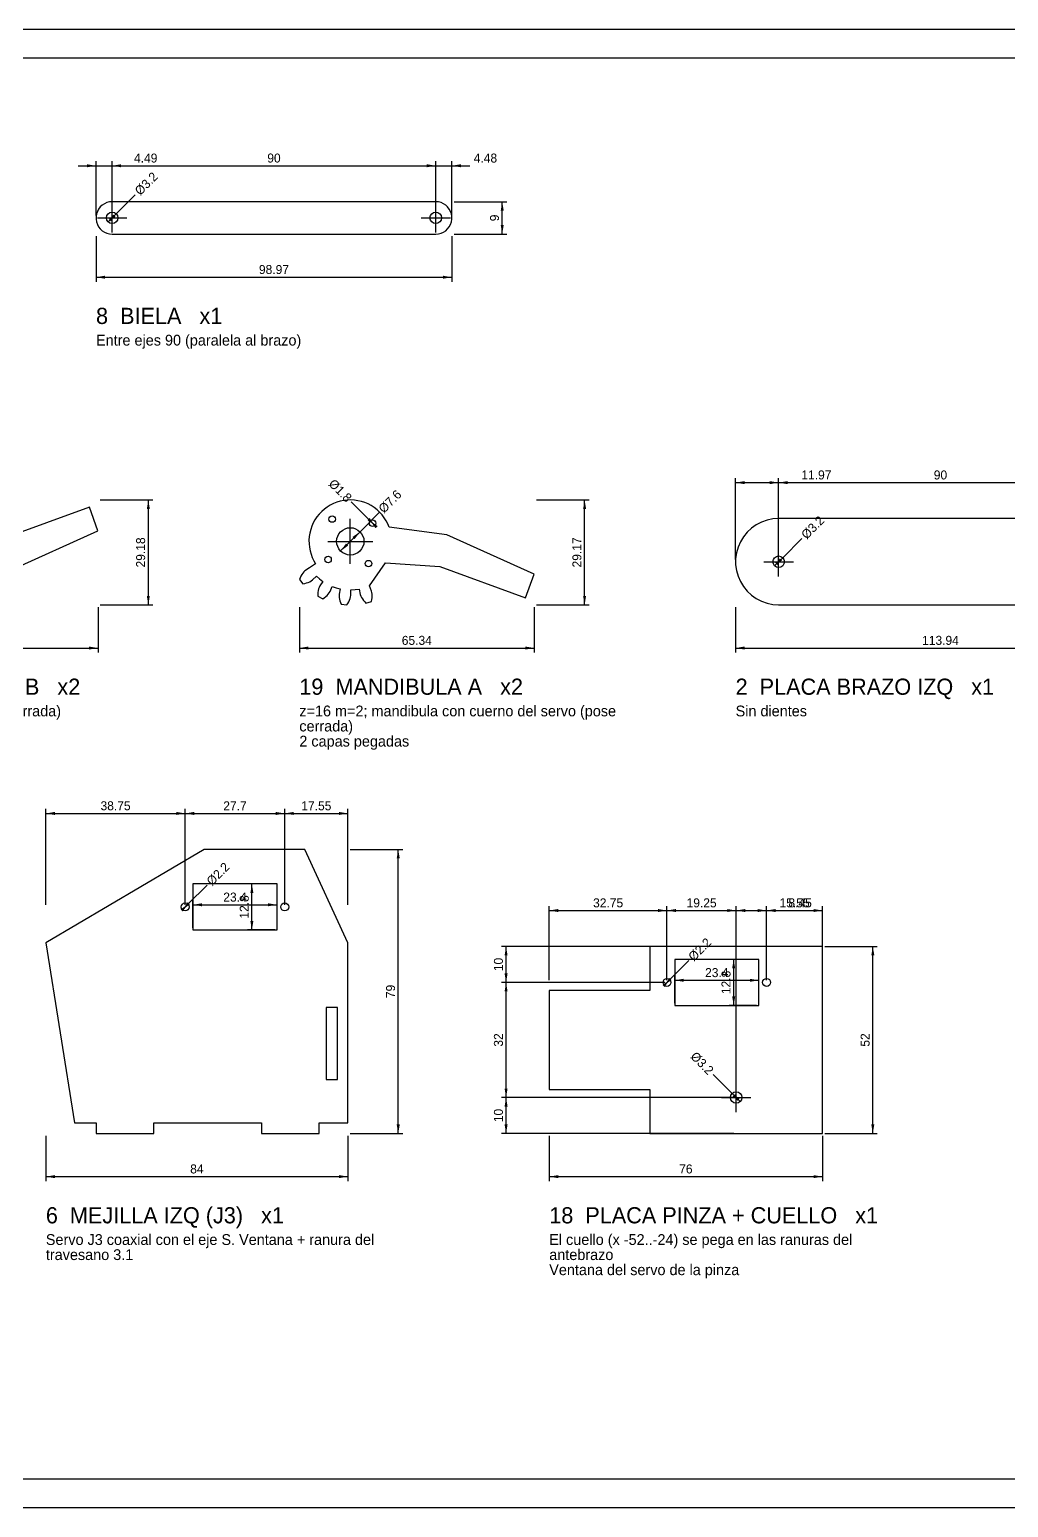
# Model space of a CAD drawing. Header units: millimetres. Extents: x 0 to 800, y 0 to 411.
# Drawn here: x 181.5 to 453.7, y 0 to 411 of the extents above; entities that cross this region are included whole.
import ezdxf

# ---------------------------------------------------------------- set-up
doc = ezdxf.new("R2010")
doc.units = ezdxf.units.MM
doc.linetypes.add('CENTER', pattern=[25, 16, -3, 3, -3])
for name, color, linetype in [('CONTORNO', 7, 'Continuous'), ('COTAS', 4, 'Continuous'), ('EJES', 1, 'CENTER'), ('MARCO', 7, 'Continuous'), ('TEXTO', 3, 'Continuous')]:
    doc.layers.add(name, color=color, linetype=linetype)
doc.dimstyles.new('ESC1_0', dxfattribs={"dimtxt": 2.5, "dimasz": 2.5, "dimexe": 1.25, "dimexo": 0.625, "dimtad": 1, "dimdsep": 46, "dimtxsty": 'Standard', "dimcen": 2.5, "dimadec": 0, "dimazin": 0, "dimtfac": 1, "dimtdec": 4, "dimtmove": 0, "dimatfit": 3, "dimfxl": 1, "dimtzin": 0, "dimarcsym": 0})

# ---------------------------------------------------------------- blocks, each defined once
blk = doc.blocks.new('*D7')
at = {"layer": 'COTAS', "color": 0}
for p, q in [((377.84, 250.38), (377.84, 237.75)), ((491.78, 250.38), (491.78, 237.75)), ((377.84, 239), (491.78, 239))]:
    blk.add_line(p, q, dxfattribs=at)
for points in [[(377.84, 239), (380.34, 238.58), (380.34, 239.42)], [(491.78, 239), (489.28, 239.42), (489.28, 238.58)]]:
    blk.add_solid(points, dxfattribs=at)
at = {"layer": 'COTAS', "color": 0, "insert": (434.81, 241.12), "char_height": 2.5, "attachment_point": 5}
blk.add_mtext('113.94', dxfattribs=at)
blk = doc.blocks.new('*D9')
at = {"layer": 'COTAS', "color": 0}
for p, q in [((377.84, 263.62), (377.84, 286.25)), ((377.84, 285), (389.81, 285)), ((389.81, 263.62), (389.81, 286.25)), ((389.81, 285), (394.81, 285))]:
    blk.add_line(p, q, dxfattribs=at)
for points in [[(377.84, 285), (380.34, 284.58), (380.34, 285.42)], [(389.81, 285), (387.31, 285.42), (387.31, 284.58)]]:
    blk.add_solid(points, dxfattribs=at)
at = {"layer": 'COTAS', "color": 0, "insert": (400.31, 287.12), "char_height": 2.5, "attachment_point": 5}
blk.add_mtext('11.97', dxfattribs=at)
blk = doc.blocks.new('*D10')
at = {"layer": 'COTAS', "color": 0}
for p, q in [((389.81, 263.62), (389.81, 286.25)), ((389.81, 285), (479.81, 285)), ((479.81, 263.62), (479.81, 286.25))]:
    blk.add_line(p, q, dxfattribs=at)
for points in [[(389.81, 285), (392.31, 284.58), (392.31, 285.42)], [(479.81, 285), (477.31, 285.42), (477.31, 284.58)]]:
    blk.add_solid(points, dxfattribs=at)
at = {"layer": 'COTAS', "color": 0, "insert": (434.81, 287.12), "char_height": 2.5, "attachment_point": 5}
blk.add_mtext('90', dxfattribs=at)
blk = doc.blocks.new('*D12')
at = {"layer": 'COTAS', "color": 0}
for p, q in [((390.94, 264.13), (396.24, 269.43)), ((388.68, 261.87), (390.94, 264.13))]:
    blk.add_line(p, q, dxfattribs=at)
for points in [[(388.68, 261.87), (390.74, 263.34), (390.15, 263.93)], [(390.94, 264.13), (388.88, 262.66), (389.47, 262.07)]]:
    blk.add_solid(points, dxfattribs=at)
at = {"layer": 'COTAS', "color": 0, "insert": (399.31, 272.5), "char_height": 2.5, "attachment_point": 5, "rotation": 45}
blk.add_mtext('%%c3.2', dxfattribs=at)
blk = doc.blocks.new('*D34')
at = {"layer": 'COTAS', "color": 0}
for p, q in [((186, 103.38), (186, 90.75)), ((270, 103.38), (270, 90.75)), ((186, 92), (270, 92))]:
    blk.add_line(p, q, dxfattribs=at)
for points in [[(186, 92), (188.5, 91.58), (188.5, 92.42)], [(270, 92), (267.5, 92.42), (267.5, 91.58)]]:
    blk.add_solid(points, dxfattribs=at)
at = {"layer": 'COTAS', "color": 0, "insert": (228, 94.12), "char_height": 2.5, "attachment_point": 5}
blk.add_mtext('84', dxfattribs=at)
blk = doc.blocks.new('*D35')
at = {"layer": 'COTAS', "color": 0}
for p, q in [((270.62, 183), (285.25, 183)), ((284, 104), (284, 183)), ((270.62, 104), (285.25, 104))]:
    blk.add_line(p, q, dxfattribs=at)
for points in [[(284, 183), (283.58, 180.5), (284.42, 180.5)], [(284, 104), (284.42, 106.5), (283.58, 106.5)]]:
    blk.add_solid(points, dxfattribs=at)
at = {"layer": 'COTAS', "color": 0, "insert": (281.88, 143.5), "char_height": 2.5, "attachment_point": 5, "rotation": 90}
blk.add_mtext('79', dxfattribs=at)
blk = doc.blocks.new('*D36')
at = {"layer": 'COTAS', "color": 0}
for p, q in [((186, 167.62), (186, 194.25)), ((224.75, 167.62), (224.75, 194.25)), ((186, 193), (224.75, 193))]:
    blk.add_line(p, q, dxfattribs=at)
for points in [[(186, 193), (188.5, 192.58), (188.5, 193.42)], [(224.75, 193), (222.25, 193.42), (222.25, 192.58)]]:
    blk.add_solid(points, dxfattribs=at)
at = {"layer": 'COTAS', "color": 0, "insert": (205.38, 195.12), "char_height": 2.5, "attachment_point": 5}
blk.add_mtext('38.75', dxfattribs=at)
blk = doc.blocks.new('*D37')
at = {"layer": 'COTAS', "color": 0}
for p, q in [((224.75, 167.62), (224.75, 194.25)), ((252.45, 167.62), (252.45, 194.25)), ((224.75, 193), (252.45, 193))]:
    blk.add_line(p, q, dxfattribs=at)
for points in [[(224.75, 193), (227.25, 192.58), (227.25, 193.42)], [(252.45, 193), (249.95, 193.42), (249.95, 192.58)]]:
    blk.add_solid(points, dxfattribs=at)
at = {"layer": 'COTAS', "color": 0, "insert": (238.6, 195.12), "char_height": 2.5, "attachment_point": 5}
blk.add_mtext('27.7', dxfattribs=at)
blk = doc.blocks.new('*D38')
at = {"layer": 'COTAS', "color": 0}
for p, q in [((252.45, 167.62), (252.45, 194.25)), ((270, 167.62), (270, 194.25)), ((252.45, 193), (270, 193))]:
    blk.add_line(p, q, dxfattribs=at)
for points in [[(252.45, 193), (254.95, 192.58), (254.95, 193.42)], [(270, 193), (267.5, 193.42), (267.5, 192.58)]]:
    blk.add_solid(points, dxfattribs=at)
at = {"layer": 'COTAS', "color": 0, "insert": (261.23, 195.12), "char_height": 2.5, "attachment_point": 5}
blk.add_mtext('17.55', dxfattribs=at)
blk = doc.blocks.new('*D39')
at = {"layer": 'COTAS', "color": 0}
for p, q in [((225.53, 167.78), (230.83, 173.08)), ((223.97, 166.22), (225.53, 167.78))]:
    blk.add_line(p, q, dxfattribs=at)
for points in [[(225.53, 167.78), (223.47, 166.3), (224.05, 165.72)], [(223.97, 166.22), (226.03, 167.7), (225.45, 168.28)]]:
    blk.add_solid(points, dxfattribs=at)
at = {"layer": 'COTAS', "color": 0, "insert": (233.9, 176.15), "char_height": 2.5, "attachment_point": 5, "rotation": 45}
blk.add_mtext('%%c2.2', dxfattribs=at)
blk = doc.blocks.new('*D40')
at = {"layer": 'COTAS', "color": 0}
for p, q in [((226.9, 161.22), (226.9, 168.85)), ((250.3, 161.22), (250.3, 168.85)), ((226.9, 167.6), (250.3, 167.6))]:
    blk.add_line(p, q, dxfattribs=at)
for points in [[(226.9, 167.6), (229.4, 167.18), (229.4, 168.02)], [(250.3, 167.6), (247.8, 168.02), (247.8, 167.18)]]:
    blk.add_solid(points, dxfattribs=at)
at = {"layer": 'COTAS', "color": 0, "insert": (238.6, 169.72), "char_height": 2.5, "attachment_point": 5}
blk.add_mtext('23.4', dxfattribs=at)
blk = doc.blocks.new('*D41')
at = {"layer": 'COTAS', "color": 0}
for p, q in [((249.68, 173.4), (242.05, 173.4)), ((243.3, 160.6), (243.3, 173.4)), ((249.68, 160.6), (242.05, 160.6))]:
    blk.add_line(p, q, dxfattribs=at)
for points in [[(243.3, 173.4), (242.88, 170.9), (243.72, 170.9)], [(243.3, 160.6), (243.72, 163.1), (242.88, 163.1)]]:
    blk.add_solid(points, dxfattribs=at)
at = {"layer": 'COTAS', "color": 0, "insert": (241.18, 167), "char_height": 2.5, "attachment_point": 5, "rotation": 90}
blk.add_mtext('12.8', dxfattribs=at)
blk = doc.blocks.new('*D50')
at = {"layer": 'COTAS', "color": 0}
for p, q in [((199.95, 353.5), (199.95, 340.87)), ((298.92, 353.5), (298.92, 340.87)), ((199.95, 342.12), (298.92, 342.12))]:
    blk.add_line(p, q, dxfattribs=at)
for points in [[(199.95, 342.12), (202.45, 341.7), (202.45, 342.54)], [(298.92, 342.12), (296.42, 342.54), (296.42, 341.7)]]:
    blk.add_solid(points, dxfattribs=at)
at = {"layer": 'COTAS', "color": 0, "insert": (249.44, 344.25), "char_height": 2.5, "attachment_point": 5}
blk.add_mtext('98.97', dxfattribs=at)
blk = doc.blocks.new('*D51')
at = {"layer": 'COTAS', "color": 0}
for p, q in [((299.55, 363.12), (314.17, 363.12)), ((312.92, 354.12), (312.92, 363.12)), ((299.55, 354.12), (314.17, 354.12))]:
    blk.add_line(p, q, dxfattribs=at)
for points in [[(312.92, 363.12), (312.51, 360.62), (313.34, 360.62)], [(312.92, 354.12), (313.34, 356.62), (312.51, 356.62)]]:
    blk.add_solid(points, dxfattribs=at)
at = {"layer": 'COTAS', "color": 0, "insert": (310.8, 358.62), "char_height": 2.5, "attachment_point": 5, "rotation": 90}
blk.add_mtext('9', dxfattribs=at)
blk = doc.blocks.new('*D52')
at = {"layer": 'COTAS', "color": 0}
for p, q in [((199.95, 359.25), (199.95, 374.37)), ((204.44, 359.25), (204.44, 374.37)), ((194.95, 373.12), (199.95, 373.12)), ((199.95, 373.12), (204.44, 373.12)), ((204.44, 373.12), (209.44, 373.12))]:
    blk.add_line(p, q, dxfattribs=at)
for points in [[(199.95, 373.12), (197.45, 373.54), (197.45, 372.7)], [(204.44, 373.12), (206.94, 372.7), (206.94, 373.54)]]:
    blk.add_solid(points, dxfattribs=at)
at = {"layer": 'COTAS', "color": 0, "insert": (213.77, 375.25), "char_height": 2.5, "attachment_point": 5}
blk.add_mtext('4.49', dxfattribs=at)
blk = doc.blocks.new('*D53')
at = {"layer": 'COTAS', "color": 0}
for p, q in [((204.44, 359.25), (204.44, 374.37)), ((294.44, 359.25), (294.44, 374.37)), ((204.44, 373.12), (294.44, 373.12))]:
    blk.add_line(p, q, dxfattribs=at)
for points in [[(204.44, 373.12), (206.94, 372.7), (206.94, 373.54)], [(294.44, 373.12), (291.94, 373.54), (291.94, 372.7)]]:
    blk.add_solid(points, dxfattribs=at)
at = {"layer": 'COTAS', "color": 0, "insert": (249.44, 375.25), "char_height": 2.5, "attachment_point": 5}
blk.add_mtext('90', dxfattribs=at)
blk = doc.blocks.new('*D54')
at = {"layer": 'COTAS', "color": 0}
for p, q in [((294.44, 359.25), (294.44, 374.37)), ((298.92, 359.25), (298.92, 374.37)), ((289.44, 373.12), (294.44, 373.12)), ((294.44, 373.12), (298.92, 373.12)), ((298.92, 373.12), (303.92, 373.12))]:
    blk.add_line(p, q, dxfattribs=at)
for points in [[(294.44, 373.12), (291.94, 373.54), (291.94, 372.7)], [(298.92, 373.12), (301.42, 372.7), (301.42, 373.54)]]:
    blk.add_solid(points, dxfattribs=at)
at = {"layer": 'COTAS', "color": 0, "insert": (308.26, 375.25), "char_height": 2.5, "attachment_point": 5}
blk.add_mtext('4.48', dxfattribs=at)
blk = doc.blocks.new('*D55')
at = {"layer": 'COTAS', "color": 0}
for p, q in [((205.57, 359.75), (210.87, 365.06)), ((203.31, 357.49), (205.57, 359.75))]:
    blk.add_line(p, q, dxfattribs=at)
for points in [[(203.31, 357.49), (205.37, 358.96), (204.78, 359.55)], [(205.57, 359.75), (203.51, 358.28), (204.09, 357.69)]]:
    blk.add_solid(points, dxfattribs=at)
at = {"layer": 'COTAS', "color": 0, "insert": (213.94, 368.12), "char_height": 2.5, "attachment_point": 5, "rotation": 45}
blk.add_mtext('%%c3.2', dxfattribs=at)
blk = doc.blocks.new('*D69')
at = {"layer": 'COTAS', "color": 0}
for p, q in [((326, 103.38), (326, 90.75)), ((402, 103.38), (402, 90.75)), ((326, 92), (402, 92))]:
    blk.add_line(p, q, dxfattribs=at)
for points in [[(326, 92), (328.5, 91.58), (328.5, 92.42)], [(402, 92), (399.5, 92.42), (399.5, 91.58)]]:
    blk.add_solid(points, dxfattribs=at)
at = {"layer": 'COTAS', "color": 0, "insert": (364, 94.12), "char_height": 2.5, "attachment_point": 5}
blk.add_mtext('76', dxfattribs=at)
blk = doc.blocks.new('*D70')
at = {"layer": 'COTAS', "color": 0}
for p, q in [((402.62, 156), (417.25, 156)), ((416, 104), (416, 156)), ((402.62, 104), (417.25, 104))]:
    blk.add_line(p, q, dxfattribs=at)
for points in [[(416, 156), (415.58, 153.5), (416.42, 153.5)], [(416, 104), (416.42, 106.5), (415.58, 106.5)]]:
    blk.add_solid(points, dxfattribs=at)
at = {"layer": 'COTAS', "color": 0, "insert": (413.88, 130), "char_height": 2.5, "attachment_point": 5, "rotation": 90}
blk.add_mtext('52', dxfattribs=at)
blk = doc.blocks.new('*D71')
at = {"layer": 'COTAS', "color": 0}
for p, q in [((326, 146.62), (326, 167.25)), ((326, 166), (358.75, 166)), ((358.75, 146.62), (358.75, 167.25))]:
    blk.add_line(p, q, dxfattribs=at)
for points in [[(326, 166), (328.5, 165.58), (328.5, 166.42)], [(358.75, 166), (356.25, 166.42), (356.25, 165.58)]]:
    blk.add_solid(points, dxfattribs=at)
at = {"layer": 'COTAS', "color": 0, "insert": (342.38, 168.12), "char_height": 2.5, "attachment_point": 5}
blk.add_mtext('32.75', dxfattribs=at)
blk = doc.blocks.new('*D72')
at = {"layer": 'COTAS', "color": 0}
for p, q in [((358.75, 146.62), (358.75, 167.25)), ((358.75, 166), (378, 166)), ((378, 114.62), (378, 167.25))]:
    blk.add_line(p, q, dxfattribs=at)
for points in [[(358.75, 166), (361.25, 165.58), (361.25, 166.42)], [(378, 166), (375.5, 166.42), (375.5, 165.58)]]:
    blk.add_solid(points, dxfattribs=at)
at = {"layer": 'COTAS', "color": 0, "insert": (368.38, 168.12), "char_height": 2.5, "attachment_point": 5}
blk.add_mtext('19.25', dxfattribs=at)
blk = doc.blocks.new('*D73')
at = {"layer": 'COTAS', "color": 0}
for p, q in [((378, 114.62), (378, 167.25)), ((378, 166), (386.45, 166)), ((386.45, 146.62), (386.45, 167.25)), ((386.45, 166), (391.45, 166))]:
    blk.add_line(p, q, dxfattribs=at)
for points in [[(378, 166), (380.5, 165.58), (380.5, 166.42)], [(386.45, 166), (383.95, 166.42), (383.95, 165.58)]]:
    blk.add_solid(points, dxfattribs=at)
at = {"layer": 'COTAS', "color": 0, "insert": (395.78, 168.12), "char_height": 2.5, "attachment_point": 5}
blk.add_mtext('8.45', dxfattribs=at)
blk = doc.blocks.new('*D74')
at = {"layer": 'COTAS', "color": 0}
for p, q in [((386.45, 146.62), (386.45, 167.25)), ((386.45, 166), (402, 166)), ((402, 146.62), (402, 167.25))]:
    blk.add_line(p, q, dxfattribs=at)
for points in [[(386.45, 166), (388.95, 165.58), (388.95, 166.42)], [(402, 166), (399.5, 166.42), (399.5, 165.58)]]:
    blk.add_solid(points, dxfattribs=at)
at = {"layer": 'COTAS', "color": 0, "insert": (394.23, 168.12), "char_height": 2.5, "attachment_point": 5}
blk.add_mtext('15.55', dxfattribs=at)
blk = doc.blocks.new('*D75')
at = {"layer": 'COTAS', "color": 0}
for p, q in [((377.38, 114), (312.75, 114)), ((314, 104), (314, 114)), ((377.38, 104), (312.75, 104))]:
    blk.add_line(p, q, dxfattribs=at)
for points in [[(314, 114), (313.58, 111.5), (314.42, 111.5)], [(314, 104), (314.42, 106.5), (313.58, 106.5)]]:
    blk.add_solid(points, dxfattribs=at)
at = {"layer": 'COTAS', "color": 0, "insert": (311.88, 109), "char_height": 2.5, "attachment_point": 5, "rotation": 90}
blk.add_mtext('10', dxfattribs=at)
blk = doc.blocks.new('*D76')
at = {"layer": 'COTAS', "color": 0}
for p, q in [((358.12, 146), (312.75, 146)), ((314, 114), (314, 146)), ((377.38, 114), (312.75, 114))]:
    blk.add_line(p, q, dxfattribs=at)
for points in [[(314, 146), (313.58, 143.5), (314.42, 143.5)], [(314, 114), (314.42, 116.5), (313.58, 116.5)]]:
    blk.add_solid(points, dxfattribs=at)
at = {"layer": 'COTAS', "color": 0, "insert": (311.88, 130), "char_height": 2.5, "attachment_point": 5, "rotation": 90}
blk.add_mtext('32', dxfattribs=at)
blk = doc.blocks.new('*D77')
at = {"layer": 'COTAS', "color": 0}
for p, q in [((358.12, 156), (312.75, 156)), ((314, 146), (314, 156)), ((358.12, 146), (312.75, 146))]:
    blk.add_line(p, q, dxfattribs=at)
for points in [[(314, 156), (313.58, 153.5), (314.42, 153.5)], [(314, 146), (314.42, 148.5), (313.58, 148.5)]]:
    blk.add_solid(points, dxfattribs=at)
at = {"layer": 'COTAS', "color": 0, "insert": (311.88, 151), "char_height": 2.5, "attachment_point": 5, "rotation": 90}
blk.add_mtext('10', dxfattribs=at)
blk = doc.blocks.new('*D78')
at = {"layer": 'COTAS', "color": 0}
for p, q in [((359.53, 146.78), (364.83, 152.08)), ((357.97, 145.22), (359.53, 146.78))]:
    blk.add_line(p, q, dxfattribs=at)
for points in [[(359.53, 146.78), (357.47, 145.3), (358.05, 144.72)], [(357.97, 145.22), (360.03, 146.7), (359.45, 147.28)]]:
    blk.add_solid(points, dxfattribs=at)
at = {"layer": 'COTAS', "color": 0, "insert": (367.9, 155.15), "char_height": 2.5, "attachment_point": 5, "rotation": 45}
blk.add_mtext('%%c2.2', dxfattribs=at)
blk = doc.blocks.new('*D79')
at = {"layer": 'COTAS', "color": 0}
for p, q in [((376.87, 115.13), (371.57, 120.43)), ((379.13, 112.87), (376.87, 115.13))]:
    blk.add_line(p, q, dxfattribs=at)
for points in [[(376.87, 115.13), (378.34, 113.07), (378.93, 113.66)], [(379.13, 112.87), (377.66, 114.93), (377.07, 114.34)]]:
    blk.add_solid(points, dxfattribs=at)
at = {"layer": 'COTAS', "color": 0, "insert": (368.5, 123.5), "char_height": 2.5, "attachment_point": 5, "rotation": 315}
blk.add_mtext('%%c3.2', dxfattribs=at)
blk = doc.blocks.new('*D80')
at = {"layer": 'COTAS', "color": 0}
for p, q in [((360.9, 140.22), (360.9, 147.85)), ((360.9, 146.6), (384.3, 146.6)), ((384.3, 140.22), (384.3, 147.85))]:
    blk.add_line(p, q, dxfattribs=at)
for points in [[(360.9, 146.6), (363.4, 146.18), (363.4, 147.02)], [(384.3, 146.6), (381.8, 147.02), (381.8, 146.18)]]:
    blk.add_solid(points, dxfattribs=at)
at = {"layer": 'COTAS', "color": 0, "insert": (372.6, 148.72), "char_height": 2.5, "attachment_point": 5}
blk.add_mtext('23.4', dxfattribs=at)
blk = doc.blocks.new('*D81')
at = {"layer": 'COTAS', "color": 0}
for p, q in [((383.68, 152.4), (376.05, 152.4)), ((377.3, 139.6), (377.3, 152.4)), ((383.68, 139.6), (376.05, 139.6))]:
    blk.add_line(p, q, dxfattribs=at)
for points in [[(377.3, 152.4), (376.88, 149.9), (377.72, 149.9)], [(377.3, 139.6), (377.72, 142.1), (376.88, 142.1)]]:
    blk.add_solid(points, dxfattribs=at)
at = {"layer": 'COTAS', "color": 0, "insert": (375.18, 146), "char_height": 2.5, "attachment_point": 5, "rotation": 90}
blk.add_mtext('12.8', dxfattribs=at)
blk = doc.blocks.new('*D82')
at = {"layer": 'COTAS', "color": 0}
for p, q in [((256.5, 250.38), (256.5, 237.75)), ((321.84, 250.38), (321.84, 237.75)), ((256.5, 239), (321.84, 239))]:
    blk.add_line(p, q, dxfattribs=at)
for points in [[(256.5, 239), (259, 238.58), (259, 239.42)], [(321.84, 239), (319.34, 239.42), (319.34, 238.58)]]:
    blk.add_solid(points, dxfattribs=at)
at = {"layer": 'COTAS', "color": 0, "insert": (289.17, 241.12), "char_height": 2.5, "attachment_point": 5}
blk.add_mtext('65.34', dxfattribs=at)
blk = doc.blocks.new('*D83')
at = {"layer": 'COTAS', "color": 0}
for p, q in [((322.46, 280.17), (337.09, 280.17)), ((335.84, 251), (335.84, 280.17)), ((322.46, 251), (337.09, 251))]:
    blk.add_line(p, q, dxfattribs=at)
for points in [[(335.84, 280.17), (335.42, 277.67), (336.25, 277.67)], [(335.84, 251), (336.25, 253.5), (335.42, 253.5)]]:
    blk.add_solid(points, dxfattribs=at)
at = {"layer": 'COTAS', "color": 0, "insert": (333.71, 265.59), "char_height": 2.5, "attachment_point": 5, "rotation": 90}
blk.add_mtext('29.17', dxfattribs=at)
blk = doc.blocks.new('*D84')
at = {"layer": 'COTAS', "color": 0}
for p, q in [((273.37, 271.36), (278.67, 276.66)), ((267.99, 265.99), (273.37, 271.36))]:
    blk.add_line(p, q, dxfattribs=at)
for points in [[(273.37, 271.36), (271.3, 269.89), (271.89, 269.3)], [(267.99, 265.99), (270.05, 267.46), (269.46, 268.05)]]:
    blk.add_solid(points, dxfattribs=at)
at = {"layer": 'COTAS', "color": 0, "insert": (281.73, 279.73), "char_height": 2.5, "attachment_point": 5, "rotation": 45}
blk.add_mtext('%%c7.6', dxfattribs=at)
blk = doc.blocks.new('*D85')
at = {"layer": 'COTAS', "color": 0}
for p, q in [((276.23, 274.38), (270.93, 279.68)), ((277.5, 273.1), (276.23, 274.38))]:
    blk.add_line(p, q, dxfattribs=at)
for points in [[(277.5, 273.1), (276.03, 275.17), (275.44, 274.58)], [(276.23, 274.38), (277.7, 272.32), (278.29, 272.9)]]:
    blk.add_solid(points, dxfattribs=at)
at = {"layer": 'COTAS', "color": 0, "insert": (267.86, 282.75), "char_height": 2.5, "attachment_point": 5, "rotation": 315}
blk.add_mtext('%%c1.8', dxfattribs=at)
blk = doc.blocks.new('*D86')
at = {"layer": 'COTAS', "color": 0}
for p, q in [((133.36, 250.38), (133.36, 237.75)), ((200.5, 250.38), (200.5, 237.75)), ((133.36, 239), (200.5, 239))]:
    blk.add_line(p, q, dxfattribs=at)
for points in [[(133.36, 239), (135.86, 238.58), (135.86, 239.42)], [(200.5, 239), (198, 239.42), (198, 238.58)]]:
    blk.add_solid(points, dxfattribs=at)
at = {"layer": 'COTAS', "color": 0, "insert": (166.93, 241.12), "char_height": 2.5, "attachment_point": 5}
blk.add_mtext('67.13', dxfattribs=at)
blk = doc.blocks.new('*D87')
at = {"layer": 'COTAS', "color": 0}
for p, q in [((201.12, 280.18), (215.75, 280.18)), ((214.5, 251), (214.5, 280.18)), ((201.12, 251), (215.75, 251))]:
    blk.add_line(p, q, dxfattribs=at)
for points in [[(214.5, 280.18), (214.08, 277.68), (214.91, 277.68)], [(214.5, 251), (214.91, 253.5), (214.08, 253.5)]]:
    blk.add_solid(points, dxfattribs=at)
at = {"layer": 'COTAS', "color": 0, "insert": (212.37, 265.59), "char_height": 2.5, "attachment_point": 5, "rotation": 90}
blk.add_mtext('29.18', dxfattribs=at)

msp = doc.modelspace()

# ---------------------------------------------------------------- linework, layer by layer
at = {"layer": 'CONTORNO'}
for points in [[(204.437, 354.121), (294.437, 354.121), (295.178, 354.182), (295.898, 354.365), (296.579, 354.663), (297.201, 355.07), (297.748, 355.573), (298.204, 356.16), (298.558, 356.813), (298.799, 357.516), (298.922, 358.249), (298.922, 358.993), (298.799, 359.726), (298.558, 360.429), (298.204, 361.082), (297.748, 361.669), (297.201, 362.172), (296.579, 362.579), (295.898, 362.877), (295.178, 363.06), (294.437, 363.121), (204.437, 363.121), (203.696, 363.06), (202.976, 362.877), (202.295, 362.579), (201.673, 362.172), (201.126, 361.669), (200.67, 361.082), (200.316, 360.429), (200.075, 359.726), (199.952, 358.993), (199.952, 358.249), (200.075, 357.516), (200.316, 356.813), (200.67, 356.16), (201.126, 355.573), (201.673, 355.07), (202.295, 354.663), (202.976, 354.365), (203.696, 354.182)], [(280.487, 262.671), (295.541, 261.673), (319.443, 252.973), (321.837, 259.551), (297.558, 270.516), (281.479, 272.622), (281.098, 273.538), (280.64, 274.419), (280.107, 275.256), (279.504, 276.045), (278.836, 276.779), (278.107, 277.452), (277.322, 278.06), (276.488, 278.598), (275.61, 279.062), (274.696, 279.449), (273.752, 279.755), (272.785, 279.979), (271.802, 280.118), (270.811, 280.173), (269.819, 280.141), (268.833, 280.025), (267.861, 279.823), (266.91, 279.539), (265.988, 279.174), (265.1, 278.73), (264.253, 278.211), (263.455, 277.622), (262.71, 276.966), (262.024, 276.248), (261.404, 275.473), (260.852, 274.648), (260.373, 273.779), (259.971, 272.871), (259.649, 271.932), (259.409, 270.969), (259.253, 269.989), (259.182, 268.999), (259.197, 268.006), (259.297, 267.019), (259.483, 266.044), (259.751, 265.088), (260.101, 264.159), (260.53, 263.264), (261.034, 262.409), (259.357, 261.319), (258.069, 260.483), (257.737, 260.18), (257.44, 259.824), (257.169, 259.431), (256.922, 259.008), (256.698, 258.558), (256.496, 258.083), (257.496, 256.861), (258.002, 256.965), (258.487, 257.097), (258.951, 257.255), (259.389, 257.443), (259.797, 257.664), (260.16, 257.93), (261.234, 259.027), (262.101, 258.248), (263.033, 257.547), (262.164, 256.282), (261.972, 255.874), (261.834, 255.432), (261.735, 254.965), (261.668, 254.48), (261.633, 253.978), (261.628, 253.462), (263.02, 252.716), (263.447, 253.006), (263.846, 253.313), (264.213, 253.637), (264.546, 253.978), (264.838, 254.338), (265.072, 254.723), (265.644, 256.147), (266.744, 255.759), (267.873, 255.468), (267.554, 253.967), (267.533, 253.517), (267.575, 253.055), (267.661, 252.586), (267.786, 252.112), (267.945, 251.635), (268.138, 251.157), (269.709, 251), (269.993, 251.431), (270.244, 251.867), (270.46, 252.307), (270.637, 252.75), (270.769, 253.195), (270.837, 253.639), (270.821, 255.174), (271.985, 255.237), (273.14, 255.4), (273.42, 253.891), (273.573, 253.467), (273.788, 253.057), (274.047, 252.656), (274.343, 252.266), (274.674, 251.887), (275.035, 251.518), (276.546, 251.975), (276.644, 252.482), (276.708, 252.981), (276.739, 253.47), (276.733, 253.946), (276.685, 254.408), (276.578, 254.845), (275.976, 256.257)], [(194, 107), (200, 107), (200, 104), (216, 104), (216, 107), (246, 107), (246, 104), (262, 104), (262, 107), (270, 107), (270, 157), (258, 183), (230, 183), (186, 157)], [(226.9, 160.6), (250.3, 160.6), (250.3, 173.4), (226.9, 173.4)], [(326, 116.25), (354, 116.25), (354, 104), (402, 104), (402, 156), (354, 156), (354, 143.75), (326, 143.75)], [(360.9, 139.6), (384.3, 139.6), (384.3, 152.4), (360.9, 152.4)], [(264, 119), (267.1, 119), (267.1, 139), (264, 139)]]:
    msp.add_lwpolyline(points, close=True, dxfattribs=at)
for points in [[(176.217, 260.657), (200.496, 271.622), (198.102, 278.2), (174.2, 269.501)], [(479.809, 275), (389.809, 275), (388.175, 274.888), (386.571, 274.555), (385.028, 274.007), (383.574, 273.253), (382.236, 272.309), (381.039, 271.191), (380.005, 269.92), (379.154, 268.521), (378.502, 267.019), (378.06, 265.441), (377.837, 263.819), (377.837, 262.181), (378.06, 260.559), (378.502, 258.981), (379.154, 257.479), (380.005, 256.08), (381.039, 254.809), (382.236, 253.691), (383.574, 252.747), (385.028, 251.993), (386.571, 251.445), (388.175, 251.112), (389.809, 251), (479.809, 251)]]:
    msp.add_lwpolyline(points, dxfattribs=at)
for centre, radius in [((204.437, 358.621), 1.6), ((294.437, 358.621), 1.6), ((265.61, 274.864), 0.9), ((270.678, 268.673), 3.8), ((276.868, 273.741), 0.9), ((264.488, 263.606), 0.9), ((275.746, 262.483), 0.9), ((389.809, 263), 1.6), ((224.75, 167), 1.1), ((252.45, 167), 1.1), ((358.75, 146), 1.1), ((386.45, 146), 1.1), ((378, 114), 1.6)]:
    msp.add_circle(centre, radius, dxfattribs=at)
at = {"layer": 'EJES'}
for p, q in [((204.437, 354.521), (204.437, 362.721)), ((294.437, 354.521), (294.437, 362.721)), ((200.337, 358.621), (208.537, 358.621)), ((290.337, 358.621), (298.537, 358.621)), ((270.678, 262.373), (270.678, 274.973)), ((264.378, 268.673), (276.978, 268.673)), ((389.809, 258.9), (389.809, 267.1)), ((385.709, 263), (393.909, 263)), ((378, 109.9), (378, 118.1)), ((373.9, 114), (382.1, 114))]:
    msp.add_line(p, q, dxfattribs=at)
at = {"layer": 'MARCO'}
for points in [[(0, 0), (800, 0), (800, 411), (0, 411)], [(8, 8), (792, 8), (792, 403), (8, 403)]]:
    msp.add_lwpolyline(points, close=True, dxfattribs=at)

# ---------------------------------------------------------------- texts
at = {"layer": 'TEXTO'}
for s, height, p in [('8  BIELA   x1', 4.5, (199.952, 329.121)), ('Entre ejes 90 (paralela al brazo)', 3, (199.952, 323.121)), ('20  MANDIBULA B   x2', 4.5, (133.362, 226)), ('19  MANDIBULA A   x2', 4.5, (256.496, 226)), ('2  PLACA BRAZO IZQ   x1', 4.5, (377.837, 226)), ('Pivote libre O3.2 (pose cerrada)', 3, (133.362, 220)), ('z=16 m=2; mandibula con cuerno del servo (pose', 3, (256.496, 220)), ('Sin dientes', 3, (377.837, 220)), ('cerrada)', 3, (256.496, 215.8)), ('2 capas pegadas', 3, (256.496, 211.6)), ('6  MEJILLA IZQ (J3)   x1', 4.5, (186, 79)), ('18  PLACA PINZA + CUELLO   x1', 4.5, (326, 79)), ('Servo J3 coaxial con el eje S. Ventana + ranura del', 3, (186, 73)), ('El cuello (x -52..-24) se pega en las ranuras del', 3, (326, 73)), ('travesano 3.1', 3, (186, 68.8)), ('antebrazo', 3, (326, 68.8)), ('Ventana del servo de la pinza', 3, (326, 64.6))]:
    msp.add_text(s, height=height, dxfattribs=at).set_placement(p)

# ---------------------------------------------------------------- dimensions: what is measured, and where the dimension line sits
at = {"layer": 'COTAS'}
for base, p1, p2, picture, middle in [((202.196, 373.121), (199.952, 358.621), (204.44, 358.621), '*D52', (213.773, 375.246)), ((249.44, 373.121), (204.44, 358.621), (294.44, 358.621), '*D53', (249.44, 375.246)), ((296.681, 373.121), (294.44, 358.621), (298.922, 358.621), '*D54', (308.255, 375.246)), ((249.437, 342.121), (199.952, 354.121), (298.922, 354.121), '*D50', (249.437, 344.246)), ((383.823, 285), (377.837, 263), (389.81, 263), '*D9', (400.31, 287.125)), ((434.81, 285), (389.81, 263), (479.81, 263), '*D10', (434.81, 287.125)), ((166.929, 239), (133.362, 251), (200.496, 251), '*D86', (166.929, 241.125)), ((289.166, 239), (256.496, 251), (321.837, 251), '*D82', (289.166, 241.125)), ((434.809, 239), (377.837, 251), (491.781, 251), '*D7', (434.809, 241.125)), ((205.375, 193), (186, 167), (224.75, 167), '*D36', (205.375, 195.125)), ((238.6, 193), (224.75, 167), (252.45, 167), '*D37', (238.6, 195.125)), ((261.225, 193), (252.45, 167), (270, 167), '*D38', (261.225, 195.125)), ((238.6, 167.6), (226.9, 160.6), (250.3, 160.6), '*D40', (238.6, 169.725)), ((342.375, 166), (326, 146), (358.75, 146), '*D71', (342.375, 168.125)), ((368.375, 166), (358.75, 146), (378, 114), '*D72', (368.375, 168.125)), ((382.225, 166), (378, 114), (386.45, 146), '*D73', (395.783, 168.125)), ((394.225, 166), (386.45, 146), (402, 146), '*D74', (394.225, 168.125)), ((372.6, 146.6), (360.9, 139.6), (384.3, 139.6), '*D80', (372.6, 148.725)), ((228, 92), (186, 104), (270, 104), '*D34', (228, 94.125)), ((364, 92), (326, 104), (402, 104), '*D69', (364, 94.125))]:
    dim = msp.add_linear_dim(base=base, p1=p1, p2=p2, dimstyle='ESC1_0', dxfattribs=at)
    dim.commit()
    dim.dimension.update_dxf_attribs({"geometry": picture, "text_midpoint": middle})
for p1, p2, picture, middle in [((203.306, 357.49), (205.568, 359.752), '*D55', (213.935, 368.119)), ((277.505, 273.104), (276.231, 274.378), '*D85', (267.864, 282.745)), ((267.991, 265.986), (273.365, 271.36), '*D84', (281.732, 279.727)), ((388.678, 261.869), (390.94, 264.131), '*D12', (399.307, 272.498)), ((223.972, 166.222), (225.528, 167.778), '*D39', (233.895, 176.145)), ((357.972, 145.222), (359.528, 146.778), '*D78', (367.895, 155.145)), ((379.131, 112.869), (376.869, 115.131), '*D79', (368.502, 123.498))]:
    dim = msp.add_diameter_dim_2p(p1=p1, p2=p2, dimstyle='ESC1_0', dxfattribs=at)
    dim.commit()
    dim.dimension.update_dxf_attribs({"geometry": picture, "text_midpoint": middle})
for base, p1, p2, picture, middle in [((312.922, 358.621), (298.922, 354.121), (298.922, 363.121), '*D51', (310.797, 358.621)), ((214.496, 265.588), (200.496, 251), (200.496, 280.176), '*D87', (212.371, 265.588)), ((335.837, 265.586), (321.837, 251), (321.837, 280.173), '*D83', (333.712, 265.587)), ((284, 143.5), (270, 104), (270, 183), '*D35', (281.875, 143.5)), ((243.3, 167), (250.3, 160.6), (250.3, 173.4), '*D41', (241.175, 167)), ((314, 151), (358.75, 146), (358.75, 156), '*D77', (311.875, 151)), ((377.3, 146), (384.3, 139.6), (384.3, 152.4), '*D81', (375.175, 146)), ((416, 130), (402, 104), (402, 156), '*D70', (413.875, 130)), ((314, 130), (378, 114), (358.75, 146), '*D76', (311.875, 130)), ((314, 109), (378, 104), (378, 114), '*D75', (311.875, 109))]:
    dim = msp.add_linear_dim(base=base, p1=p1, p2=p2, angle=90, dimstyle='ESC1_0', dxfattribs=at)
    dim.commit()
    dim.dimension.update_dxf_attribs({"geometry": picture, "text_midpoint": middle})

doc.saveas('drawing.dxf')
